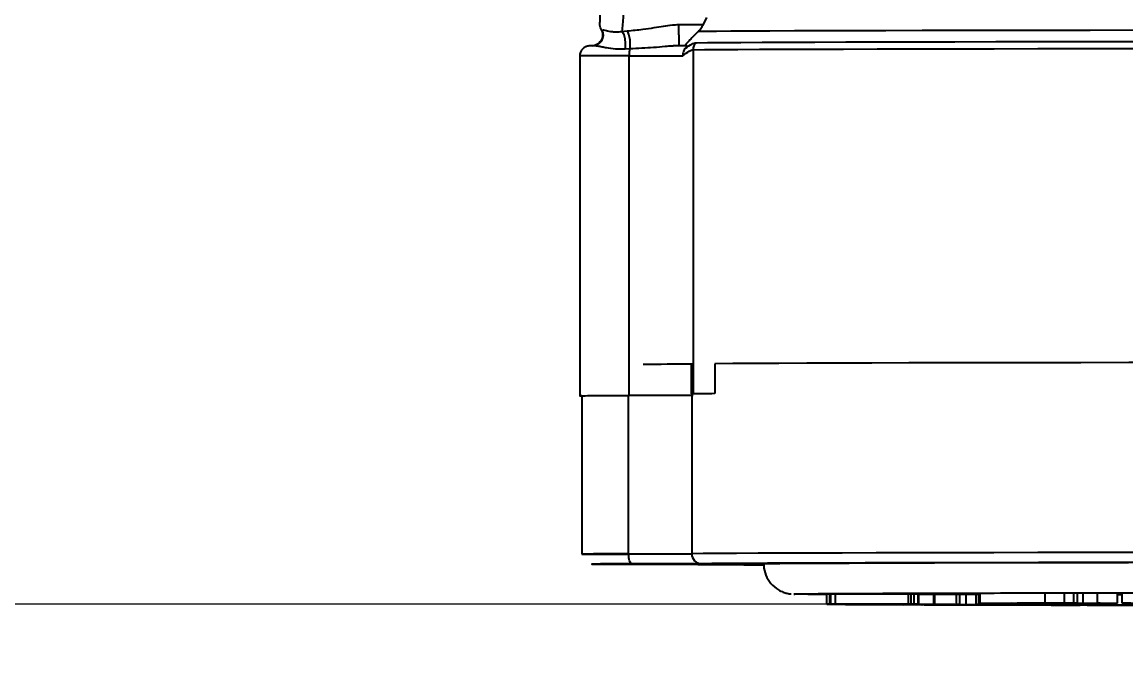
# Model space of a CAD drawing. Header units: millimetres. Extents: x 2687 to 4367, y 1046 to 2234.
# Drawn here: x 3287.7 to 3398.2, y 1304.8 to 1370.3 of the extents above; entities that cross this region are included whole.
import ezdxf

# ---------------------------------------------------------------- set-up
doc = ezdxf.new("R2010")
doc.units = ezdxf.units.MM
doc.layers.add('AM_5', color=3, linetype='Continuous', lineweight=25)
doc.styles.add('SLDTEXTSTYLE1', font='txt.shx', dxfattribs={"width": 0.7, "bigfont": 'gbcbig.shx'})
doc.dimstyles.new('SLDDIMSTYLE12$0', dxfattribs={"dimtxt": 12, "dimasz": 10, "dimexe": 0, "dimexo": 0.0625, "dimgap": 0.875, "dimtad": 1, "dimdec": 1, "dimlfac": 1.8, "dimrnd": 1e-09, "dimzin": 12, "dimdsep": 46, "dimtxsty": 'SLDTEXTSTYLE1', "dimcen": 0.09, "dimdle": 8.16, "dimclrd": 3, "dimclre": 3, "dimadec": 0, "dimazin": 3, "dimtfac": 1, "dimtdec": 1, "dimtofl": 0, "dimtmove": 0, "dimatfit": 3, "dimfxl": 0, "dimfrac": 2, "dimtolj": 1, "dimlwd": 5, "dimlwe": 5, "dimarcsym": 0})

# ---------------------------------------------------------------- blocks, each defined once
blk = doc.blocks.new('*D14')
at = {"layer": 'AM_5', "color": 3, "lineweight": 5, "transparency": 16777216}
blk.add_line((3389.25, 1553.73), (3238.91, 1553.73), dxfattribs=at)
at = {"layer": 'AM_5', "color": 3, "linetype": 'Continuous', "lineweight": 5, "transparency": 16777216}
for p, q in [((3238.91, 1543.73), (3238.91, 1322.1)), ((3368.54, 1312.1), (3238.91, 1312.1))]:
    blk.add_line(p, q, dxfattribs=at)
at = {"layer": 'AM_5', "color": 3, "transparency": 16777216}
for points in [[(3237.24, 1543.73), (3240.57, 1543.73), (3238.91, 1553.73)], [(3237.24, 1322.1), (3240.57, 1322.1), (3238.91, 1312.1)]]:
    blk.add_solid(points, dxfattribs=at)
at = {"layer": 'Defpoints', "color": 0, "transparency": 16777216}
for p in [(3389.31, 1553.73), (3238.91, 1312.1), (3368.6, 1312.1)]:
    blk.add_point(p, dxfattribs=at)
at = {"layer": 'AM_5', "color": 0, "transparency": 16777216, "insert": (3232.03, 1386.02), "char_height": 12, "attachment_point": 5, "rotation": 90, "style": 'SLDTEXTSTYLE1'}
blk.add_mtext('\\A1;245', dxfattribs=at)
blk = doc.blocks.new('*D15')
at = {"layer": 'AM_5', "color": 3, "lineweight": 5, "transparency": 16777216}
blk.add_line((3368.51, 1312.1), (3239.05, 1312.1), dxfattribs=at)
at = {"layer": 'AM_5', "color": 3, "linetype": 'Continuous', "lineweight": 5, "transparency": 16777216}
for p, q in [((3239.05, 1302.1), (3239.05, 1277.03)), ((3367.61, 1267.03), (3239.05, 1267.03))]:
    blk.add_line(p, q, dxfattribs=at)
at = {"layer": 'AM_5', "color": 3, "transparency": 16777216}
for points in [[(3237.39, 1302.1), (3240.72, 1302.1), (3239.05, 1312.1)], [(3237.39, 1277.03), (3240.72, 1277.03), (3239.05, 1267.03)]]:
    blk.add_solid(points, dxfattribs=at)
at = {"layer": 'Defpoints', "color": 0, "transparency": 16777216}
for p in [(3368.57, 1312.1), (3239.05, 1267.03), (3367.67, 1267.03)]:
    blk.add_point(p, dxfattribs=at)
at = {"layer": 'AM_5', "color": 0, "transparency": 16777216, "insert": (3232.18, 1289.57), "char_height": 12, "attachment_point": 5, "rotation": 90, "style": 'SLDTEXTSTYLE1'}
blk.add_mtext('\\A1;45', dxfattribs=at)

msp = doc.modelspace()

# ---------------------------------------------------------------- linework, layer by layer
at = {"color": 7, "linetype": 'Continuous', "lineweight": 25}
for p, q in [((3345.536, 1401.964), (3345.536, 1370.35)), ((3353.456, 1370.1), (3355.917, 1370.1)), ((3355.917, 1370.1), (3356.245, 1370.814)), ((3345.716, 1369.52), (3345.796, 1369.543)), ((3347.762, 1369.419), (3348.29, 1369.468)), ((3355.389, 1369.396), (3355.068, 1369.081)), ((3345.062, 1367.998), (3344.95, 1367.973)), ((3348.564, 1367.665), (3348.097, 1367.64)), ((3353.456, 1367.984), (3352.926, 1367.957)), ((3353.456, 1368.057), (3353.456, 1367.984)), ((3354.208, 1367.986), (3353.456, 1367.984)), ((3354.883, 1367.581), (3354.883, 1333.154)), ((3343.536, 1366.964), (3343.536, 1332.964)), ((3348.471, 1332.979), (3348.471, 1366.979)), ((3354.692, 1336.151), (3354.692, 1333.151)), ((3354.692, 1336.151), (3354.816, 1336.151)), ((3357.049, 1336.172), (3357.049, 1333.172)), ((3343.758, 1332.964), (3343.758, 1317.122)), ((3348.427, 1317.136), (3348.427, 1332.979)), ((3354.749, 1333.152), (3354.749, 1317.152)), ((3364.958, 1313.122), (3365.013, 1313.124)), ((3368.57, 1313.104), (3368.263, 1313.104)), ((3368.263, 1312.104), (3368.263, 1313.104)), ((3368.633, 1313.104), (3368.57, 1313.104)), ((3368.57, 1312.104), (3368.57, 1313.104)), ((3368.633, 1313.104), (3368.633, 1312.104)), ((3376.423, 1313.105), (3369.122, 1313.103)), ((3369.122, 1312.103), (3369.122, 1313.103)), ((3376.423, 1312.105), (3376.423, 1313.105)), ((3377.001, 1313.107), (3376.695, 1313.107)), ((3376.695, 1312.107), (3376.695, 1313.107)), ((3377.412, 1313.102), (3377.001, 1313.107)), ((3377.001, 1312.107), (3377.001, 1313.107)), ((3377.467, 1313.1), (3377.412, 1313.102)), ((3377.412, 1312.102), (3377.412, 1313.102)), ((3377.47, 1312.1), (3377.47, 1313.1)), ((3378.972, 1312.089), (3378.972, 1313.089)), ((3379.074, 1312.088), (3379.074, 1313.088)), ((3381.239, 1313.07), (3379.074, 1313.068)), ((3381.239, 1312.07), (3381.239, 1313.07)), ((3381.532, 1313.072), (3381.254, 1313.072)), ((3381.254, 1312.072), (3381.254, 1313.072)), ((3382.218, 1313.069), (3381.532, 1313.072)), ((3381.532, 1313.072), (3381.532, 1312.072)), ((3382.218, 1312.069), (3382.218, 1313.069)), ((3383.194, 1313.062), (3382.218, 1313.061)), ((3383.472, 1313.064), (3383.194, 1313.064)), ((3383.194, 1312.064), (3383.194, 1313.064)), ((3383.616, 1313.063), (3383.472, 1313.064)), ((3383.472, 1312.064), (3383.472, 1313.064)), ((3390.107, 1313.208), (3383.616, 1313.188)), ((3383.616, 1312.188), (3383.616, 1313.188)), ((3392.038, 1313.213), (3390.107, 1313.212)), ((3390.107, 1312.212), (3390.107, 1313.212)), ((3392.038, 1312.213), (3392.038, 1313.213)), ((3392.991, 1313.208), (3392.038, 1313.207)), ((3392.991, 1312.208), (3392.991, 1313.208)), ((3393.911, 1313.197), (3393.338, 1313.198)), ((3393.338, 1312.198), (3393.338, 1313.198)), ((3395.339, 1313.202), (3393.911, 1313.197)), ((3393.911, 1312.197), (3393.911, 1313.197)), ((3397.365, 1313.206), (3395.339, 1313.206)), ((3395.339, 1312.206), (3395.339, 1313.206)), ((3397.365, 1312.206), (3397.365, 1313.206)), ((3399.4, 1313.224), (3397.82, 1313.222)), ((3397.82, 1312.222), (3397.82, 1313.222)), ((3368.654, 1312.1), (3368.263, 1312.104)), ((3368.263, 1312.104), (3368.57, 1312.104)), ((3368.57, 1312.104), (3368.633, 1312.104)), ((3368.944, 1312.1), (3368.961, 1312.1)), ((3369.122, 1312.103), (3376.423, 1312.105)), ((3376.57, 1312.104), (3369.269, 1312.101)), ((3370.116, 1312.101), (3370.116, 1312.085)), ((3373.569, 1312.096), (3373.569, 1312.103)), ((3374.526, 1312.06), (3373.58, 1312.064)), ((3373.58, 1312.064), (3373.857, 1312.064)), ((3373.857, 1312.064), (3374.046, 1312.063)), ((3374.803, 1312.06), (3374.526, 1312.06)), ((3374.614, 1312.061), (3374.803, 1312.06)), ((3374.628, 1312.063), (3381.239, 1312.07)), ((3381.012, 1312.069), (3374.77, 1312.062)), ((3374.803, 1312.06), (3374.803, 1312.062)), ((3375.968, 1312.054), (3381.06, 1312.069)), ((3375.968, 1312.054), (3375.968, 1312.063)), ((3376.111, 1312.053), (3375.968, 1312.054)), ((3383.37, 1312.061), (3376.111, 1312.053)), ((3376.751, 1312.107), (3376.695, 1312.107)), ((3376.695, 1312.107), (3377.001, 1312.107)), ((3377.001, 1312.107), (3377.412, 1312.102)), ((3377.412, 1312.102), (3377.394, 1312.1)), ((3382.218, 1312.069), (3377.77, 1312.056)), ((3377.77, 1312.056), (3377.818, 1312.056)), ((3377.818, 1312.056), (3383.227, 1312.062)), ((3377.818, 1312.056), (3377.818, 1312.056)), ((3377.969, 1312.055), (3377.969, 1312.048)), ((3378.313, 1312.045), (3378.006, 1312.047)), ((3380.582, 1312.058), (3380.582, 1312.056)), ((3381.06, 1312.069), (3381.012, 1312.069)), ((3381.397, 1312.071), (3381.254, 1312.072)), ((3381.254, 1312.072), (3381.532, 1312.072)), ((3381.357, 1312.036), (3381.6, 1312.037)), ((3383.042, 1312.032), (3381.357, 1312.036)), ((3381.532, 1312.072), (3382.218, 1312.069)), ((3381.6, 1312.037), (3381.892, 1312.036)), ((3382.507, 1312.036), (3388.17, 1312.045)), ((3382.994, 1312.033), (3383.285, 1312.032)), ((3388.65, 1312.044), (3383.027, 1312.034)), ((3383.285, 1312.032), (3383.042, 1312.032)), ((3383.383, 1312.063), (3383.194, 1312.064)), ((3383.194, 1312.064), (3383.472, 1312.064)), ((3383.219, 1312.047), (3383.219, 1312.061)), ((3383.227, 1312.062), (3383.227, 1312.064)), ((3383.285, 1312.032), (3383.285, 1312.035)), ((3383.472, 1312.064), (3384.417, 1312.06)), ((3383.616, 1312.188), (3390.359, 1312.209)), ((3384.484, 1312.188), (3383.616, 1312.188)), ((3384.14, 1312.06), (3383.951, 1312.061)), ((3384.417, 1312.06), (3384.14, 1312.06)), ((3384.417, 1312.06), (3384.417, 1312.188)), ((3386.758, 1312.196), (3385.258, 1312.192)), ((3385.422, 1312.187), (3385.422, 1312.192)), ((3385.422, 1312.187), (3385.425, 1312.188)), ((3385.425, 1312.188), (3385.425, 1312.192)), ((3385.766, 1312.048), (3387.594, 1312.05)), ((3385.92, 1312.047), (3385.766, 1312.048)), ((3385.982, 1312.056), (3385.982, 1312.187)), ((3386.362, 1312.053), (3386.362, 1312.187)), ((3391.389, 1312.189), (3386.758, 1312.196)), ((3388.728, 1312.202), (3387.31, 1312.198)), ((3387.31, 1312.198), (3391.941, 1312.191)), ((3387.594, 1312.05), (3387.594, 1312.187)), ((3387.594, 1312.05), (3390.673, 1312.042)), ((3388.309, 1312.182), (3389.455, 1312.183)), ((3393.359, 1312.195), (3388.728, 1312.202)), ((3388.843, 1312.189), (3388.843, 1312.193)), ((3389.396, 1312.038), (3389.193, 1312.039)), ((3392.038, 1312.213), (3389.28, 1312.204)), ((3389.28, 1312.204), (3392.937, 1312.199)), ((3390.673, 1312.042), (3389.396, 1312.038)), ((3389.404, 1312.188), (3389.404, 1312.192)), ((3389.455, 1312.183), (3389.455, 1312.192)), ((3389.455, 1312.183), (3391.389, 1312.189)), ((3397.365, 1312.206), (3389.796, 1312.183)), ((3390.107, 1312.212), (3392.038, 1312.213)), ((3390.359, 1312.209), (3390.107, 1312.212)), ((3390.673, 1312.042), (3390.673, 1312.186)), ((3390.687, 1312.186), (3390.687, 1312.018)), ((3391.306, 1312.207), (3391.306, 1312.21)), ((3391.306, 1312.207), (3392.991, 1312.208)), ((3391.941, 1312.198), (3391.941, 1312.191)), ((3391.941, 1312.191), (3393.359, 1312.195)), ((3392.168, 1312.19), (3392.168, 1312.025)), ((3393.338, 1312.198), (3393.911, 1312.197)), ((3393.911, 1312.197), (3395.606, 1312.202)), ((3396.372, 1312.006), (3394.315, 1312.009)), ((3394.315, 1312.009), (3394.496, 1312.009)), ((3394.496, 1312.009), (3394.795, 1312.009)), ((3395.118, 1312.168), (3394.887, 1312.168)), ((3395.118, 1312.168), (3395.118, 1312.199)), ((3395.606, 1312.202), (3395.339, 1312.206)), ((3395.339, 1312.206), (3397.365, 1312.206)), ((3395.421, 1312.009), (3399.695, 1312.022)), ((3398.079, 1312.014), (3396.106, 1312.008)), ((3396.253, 1312.007), (3396.253, 1312.008)), ((3396.253, 1312.007), (3396.553, 1312.006)), ((3396.553, 1312.006), (3396.372, 1312.006)), ((3396.553, 1312.006), (3396.553, 1312.009)), ((3397.292, 1312.028), (3397.292, 1312.206)), ((3397.82, 1312.222), (3400.915, 1312.226)), ((3398.681, 1312.222), (3397.82, 1312.222)), ((3399.406, 1312.012), (3398.079, 1312.014)), ((3398.128, 1312.024), (3398.128, 1312.222))]:
    msp.add_line(p, q, dxfattribs=at)
at = {"color": 7, "linetype": 'Continuous', "lineweight": 25, "flags": 128}
for points in [[(3353.456, 1369.081), (3353.456, 1369.243), (3353.456, 1369.402), (3353.456, 1369.553), (3353.456, 1369.694), (3353.456, 1369.822), (3353.456, 1369.934), (3353.456, 1370.028), (3353.456, 1370.1)], [(3399.325, 1369.529), (3394.621, 1369.524), (3390.095, 1369.518), (3385.768, 1369.511), (3381.66, 1369.504), (3377.789, 1369.496), (3374.172, 1369.488), (3370.827, 1369.479), (3367.769, 1369.47), (3365.012, 1369.46), (3362.568, 1369.45), (3360.449, 1369.44), (3358.664, 1369.429), (3357.222, 1369.418), (3356.128, 1369.407), (3355.389, 1369.396)], [(3354.883, 1367.581), (3356.035, 1367.592), (3357.533, 1367.603), (3359.371, 1367.614), (3361.54, 1367.624), (3364.031, 1367.634), (3366.832, 1367.644), (3369.932, 1367.653), (3373.315, 1367.662), (3376.967, 1367.67), (3380.873, 1367.678), (3385.013, 1367.685), (3389.37, 1367.692), (3393.925, 1367.698), (3398.656, 1367.703), (3403.543, 1367.708), (3408.564, 1367.712), (3413.697, 1367.715), (3418.918, 1367.718)], [(3355.17, 1368.288), (3356.318, 1368.299), (3357.811, 1368.31), (3359.642, 1368.32), (3361.804, 1368.331), (3364.285, 1368.341), (3367.076, 1368.351), (3370.164, 1368.36), (3373.535, 1368.369), (3377.174, 1368.377), (3381.065, 1368.385), (3385.191, 1368.392), (3389.532, 1368.399), (3394.07, 1368.405), (3398.784, 1368.41), (3403.653, 1368.414), (3408.656, 1368.418), (3413.77, 1368.422), (3418.972, 1368.424)], [(3419.146, 1336.29), (3413.82, 1336.287), (3408.586, 1336.284), (3403.467, 1336.28), (3398.487, 1336.275), (3393.669, 1336.27), (3389.037, 1336.264), (3384.61, 1336.257), (3380.41, 1336.249), (3376.456, 1336.241), (3372.767, 1336.233), (3369.359, 1336.224), (3366.249, 1336.214), (3363.45, 1336.204), (3360.977, 1336.194), (3358.84, 1336.183), (3357.049, 1336.172)], [(3348.778, 1316.134), (3348.71, 1316.154), (3348.644, 1316.211), (3348.583, 1316.304), (3348.53, 1316.428), (3348.486, 1316.58), (3348.453, 1316.753), (3348.433, 1316.941), (3348.427, 1317.136)], [(3419.146, 1317.29), (3413.887, 1317.287), (3408.716, 1317.284), (3403.657, 1317.28), (3398.733, 1317.276), (3393.967, 1317.27), (3389.379, 1317.264), (3384.99, 1317.258), (3380.821, 1317.25), (3376.89, 1317.242), (3373.215, 1317.234), (3369.812, 1317.225), (3366.698, 1317.216), (3363.885, 1317.206), (3361.388, 1317.196), (3359.216, 1317.185), (3357.381, 1317.174), (3355.889, 1317.163), (3354.749, 1317.152)], [(3356.158, 1316.122), (3355.981, 1316.119), (3355.462, 1316.116), (3354.635, 1316.114), (3353.558, 1316.112), (3352.304, 1316.111), (3350.958, 1316.11), (3349.612, 1316.111), (3348.358, 1316.112), (3347.281, 1316.114), (3346.455, 1316.116), (3345.936, 1316.119), (3345.758, 1316.122), (3345.936, 1316.124), (3346.455, 1316.127), (3347.281, 1316.129), (3348.358, 1316.131), (3349.612, 1316.132), (3350.958, 1316.133), (3352.304, 1316.132), (3353.558, 1316.131), (3354.635, 1316.129), (3355.462, 1316.127), (3355.981, 1316.124), (3356.158, 1316.122)], [(3348.778, 1316.109), (3348.71, 1316.128), (3348.704, 1316.132)], [(3355.733, 1316.091), (3355.541, 1316.11), (3355.472, 1316.127)], [(3398.439, 1316.255), (3394.129, 1316.249), (3390.015, 1316.243), (3386.118, 1316.236), (3382.456, 1316.229), (3379.048, 1316.221), (3375.912, 1316.212), (3373.062, 1316.203), (3370.513, 1316.194), (3368.277, 1316.184), (3366.367, 1316.174), (3364.79, 1316.164), (3363.556, 1316.154), (3362.67, 1316.143), (3362.136, 1316.132), (3361.958, 1316.122), (3361.958, 1316.122)]]:
    msp.add_lwpolyline(points, dxfattribs=at)
at = {"color": 7, "linetype": 'Continuous', "lineweight": 25}
for centre, radius, start, end in [((3344.804, 1369.067), 1.1, 270.09999, 25.63662), ((3350.784, 1367.013), 2.314, 163.65187, 180.85663), ((3347.389, 913.196), 453.784, 89.86336, 90.48649), ((3347.651, 3265.34), 1898.362, 270.024744, 270.187646), ((3349.98, 2123.022), 786.885, 269.993192, 270.343129), ((3354.355, 1366.889), 33.739, 270.57375, 270.66978), ((3360.24, 835.538), 497.644, 90.36744, 90.63226), ((3347.421, 886.707), 430.43, 89.86614, 90.48756), ((3347.644, 1819.852), 502.745, 269.55713, 270.08916), ((3348.919, 2359.474), 1042.338, 269.972937, 270.320473), ((3355.741, 1317.144), 0.992, 179.54189, 269.50442)]:
    msp.add_arc(centre, radius, start, end, dxfattribs=at)
for points, knots in [([(3348.281, 1391.545), (3348.279, 1390.354), (3348.275, 1387.95), (3348.25, 1384.801), (3348.218, 1382.122), (3348.182, 1379.899), (3348.134, 1377.588), (3348.069, 1375.213), (3347.984, 1372.882), (3347.881, 1370.809), (3347.803, 1369.893), (3347.762, 1369.419)], [0, 0, 0, 0, 0.1217334, 0.2456529, 0.3295313, 0.4143849, 0.5002146, 0.6112196, 0.7315209, 0.8611156, 1, 1, 1, 1]), ([(3345.716, 1369.52), (3345.651, 1369.695), (3345.55, 1369.964), (3345.539, 1370.25), (3345.536, 1370.35)], [0, 0, 0, 0, 0.649785, 1, 1, 1, 1]), ([(3348.29, 1369.468), (3348.815, 1369.519), (3349.732, 1369.609), (3350.923, 1369.785), (3351.896, 1369.936), (3352.706, 1370.065), (3353.238, 1370.09), (3353.456, 1370.1)], [0, 0, 0, 0, 0.2998788, 0.5240414, 0.7085127, 0.8805177, 1, 1, 1, 1]), ([(3355.389, 1369.396), (3355.454, 1369.463), (3355.585, 1369.6), (3355.73, 1369.802), (3355.843, 1369.981), (3355.892, 1370.06), (3355.917, 1370.1)], [0, 0, 0, 0, 0.2574412, 0.5169374, 0.7503202, 1, 1, 1, 1]), ([(3345.716, 1369.52), (3345.75, 1369.427), (3345.809, 1369.266), (3345.822, 1368.997), (3345.777, 1368.73), (3345.657, 1368.473), (3345.475, 1368.255), (3345.252, 1368.081), (3345.064, 1368.032), (3344.972, 1368.007)], [0, 0, 0, 0, 0.1529156, 0.2657043, 0.4140042, 0.5702861, 0.7000495, 0.8539974, 1, 1, 1, 1]), ([(3345.796, 1369.543), (3345.86, 1369.561), (3345.954, 1369.588), (3346.628, 1369.403), (3347.215, 1369.356), (3347.583, 1369.398), (3347.762, 1369.419)], [0, 0, 0, 0, 0.5280891, 0.7757084, 0.8910227, 1, 1, 1, 1]), ([(3348.097, 1367.64), (3348.107, 1367.704), (3348.128, 1367.839), (3348.136, 1368.092), (3348.12, 1368.377), (3348.078, 1368.673), (3348.013, 1368.946), (3347.933, 1369.169), (3347.848, 1369.331), (3347.79, 1369.391), (3347.762, 1369.419)], [0, 0, 0, 0, 0.111182, 0.2335049, 0.3645523, 0.5004088, 0.6362, 0.7670654, 0.889124, 1, 1, 1, 1]), ([(3348.564, 1367.665), (3348.573, 1367.728), (3348.591, 1367.861), (3348.599, 1368.112), (3348.588, 1368.4), (3348.553, 1368.7), (3348.5, 1368.98), (3348.433, 1369.208), (3348.362, 1369.377), (3348.313, 1369.439), (3348.29, 1369.468)], [0, 0, 0, 0, 0.1107503, 0.2328673, 0.3639412, 0.5, 0.6360588, 0.7671327, 0.8892497, 1, 1, 1, 1]), ([(3353.456, 1369.081), (3353.456, 1368.936), (3353.456, 1368.647), (3353.456, 1368.294), (3353.456, 1368.088), (3353.456, 1368.06), (3353.456, 1368.057)], [0, 0, 0, 0, 0.3205893, 0.6411787, 0.961768, 1, 1, 1, 1]), ([(3355.068, 1369.081), (3354.925, 1368.937), (3354.653, 1368.664), (3354.359, 1368.35), (3354.193, 1368.161), (3354.113, 1368.06), (3354.07, 1367.995), (3354.079, 1367.987), (3354.084, 1367.984)], [0, 0, 0, 0, 0.2963706, 0.5614084, 0.6796926, 0.7917416, 0.8963265, 1, 1, 1, 1]), ([(3344.788, 1367.967), (3344.752, 1367.967), (3344.631, 1367.966), (3344.571, 1367.965), (3344.517, 1367.964), (3344.48, 1367.963), (3344.42, 1367.957), (3344.316, 1367.943), (3344.124, 1367.887), (3343.879, 1367.741), (3343.664, 1367.487), (3343.541, 1367.209), (3343.549, 1367.028), (3343.552, 1366.964)], [0, 0, 0, 0, 0.09765574, 0.32952341, 0.45229602, 0.50973202, 0.53157644, 0.55586324, 0.62297078, 0.71971371, 0.82681332, 0.93903654, 1, 1, 1, 1]), ([(3348.097, 1367.64), (3347.759, 1367.634), (3347.047, 1367.623), (3346.293, 1367.746), (3345.815, 1367.839), (3345.568, 1367.887), (3345.158, 1367.96), (3344.971, 1367.964), (3344.806, 1367.968)], [0, 0, 0, 0, 0.1842083, 0.3884705, 0.5171044, 0.6010534, 0.6481318, 1, 1, 1, 1]), ([(3352.926, 1367.957), (3352.879, 1367.955), (3352.588, 1367.941), (3351.942, 1367.876), (3350.585, 1367.767), (3349.36, 1367.705), (3348.564, 1367.665)], [0, 0, 0, 0, 0.0324677, 0.2006712, 0.4805246, 1, 1, 1, 1]), ([(3354.106, 1367.735), (3354.067, 1367.687), (3353.987, 1367.588), (3353.905, 1367.396), (3353.862, 1367.192), (3353.866, 1367.051), (3353.868, 1366.989)], [0, 0, 0, 0, 0.2391493, 0.4971627, 0.7785241, 1, 1, 1, 1]), ([(3353.868, 1366.989), (3354.093, 1367.16), (3354.533, 1367.496), (3354.768, 1367.553), (3354.883, 1367.581)], [0, 0, 0, 0, 0.51151, 1, 1, 1, 1]), ([(3354.106, 1367.735), (3354.337, 1367.893), (3354.799, 1368.209), (3355.047, 1368.261), (3355.17, 1368.288)], [0, 0, 0, 0, 0.5006525, 1, 1, 1, 1]), ([(3354.208, 1367.986), (3354.231, 1367.98), (3354.263, 1367.972), (3354.225, 1367.886), (3354.174, 1367.813), (3354.127, 1367.76), (3354.106, 1367.735)], [0, 0, 0, 0, 0.5469017, 0.7855349, 0.9022486, 1, 1, 1, 1]), ([(3343.758, 1332.961), (3343.659, 1332.962), (3343.405, 1332.964), (3343.787, 1332.969), (3344.794, 1332.973), (3346.389, 1332.977), (3347.777, 1332.978), (3348.471, 1332.979)], [0, 0, 0, 0, 0.1382127, 0.3536596, 0.5691064, 0.7845532, 1, 1, 1, 1]), ([(3348.778, 1316.134), (3348.225, 1316.133), (3347.091, 1316.132), (3345.782, 1316.129), (3344.944, 1316.126), (3344.668, 1316.122), (3344.944, 1316.118), (3345.782, 1316.114), (3347.091, 1316.111), (3348.225, 1316.11), (3348.778, 1316.109)], [0, 0, 0, 0, 0.122089, 0.25, 0.377911, 0.5, 0.622089, 0.75, 0.877911, 1, 1, 1, 1]), ([(3355.733, 1316.152), (3355.499, 1316.15), (3355.024, 1316.146), (3353.44, 1316.141), (3351.348, 1316.136), (3349.625, 1316.135), (3348.778, 1316.134)], [0, 0, 0, 0, 0.2457963, 0.5, 0.7542037, 1, 1, 1, 1]), ([(3348.778, 1316.109), (3349.625, 1316.108), (3351.348, 1316.107), (3353.44, 1316.102), (3355.024, 1316.097), (3355.499, 1316.093), (3355.733, 1316.091)], [0, 0, 0, 0, 0.2457963, 0.5, 0.7542037, 1, 1, 1, 1]), ([(3419.325, 1316.288), (3416.829, 1316.287), (3411.791, 1316.284), (3404.414, 1316.279), (3397.172, 1316.272), (3390.193, 1316.263), (3383.59, 1316.253), (3377.497, 1316.241), (3372.004, 1316.228), (3367.192, 1316.214), (3363.13, 1316.199), (3359.86, 1316.184), (3357.322, 1316.168), (3356.259, 1316.157), (3355.733, 1316.152)], [0, 0, 0, 0, 0.0799588, 0.1613715, 0.2441424, 0.3288926, 0.4142166, 0.5, 0.5857784, 0.6711024, 0.7558576, 0.8386237, 0.9200388, 1, 1, 1, 1]), ([(3355.733, 1316.091), (3356.265, 1316.086), (3357.338, 1316.075), (3359.473, 1316.061), (3361.277, 1316.053), (3361.972, 1316.05)], [0, 0, 0, 0, 0.3763945, 0.7596333, 1, 1, 1, 1]), ([(3361.98, 1316.119), (3361.973, 1316.067), (3361.924, 1315.693), (3362.14, 1314.991), (3362.627, 1314.143), (3363.283, 1313.593), (3363.87, 1313.311), (3364.282, 1313.192), (3364.566, 1313.144), (3364.637, 1313.137), (3364.678, 1313.134)], [0, 0, 0, 0, 0.0306613, 0.2215242, 0.4125627, 0.6042625, 0.714262, 0.802035, 0.8827548, 1, 1, 1, 1]), ([(3368.263, 1313.077), (3368.044, 1313.078), (3367.09, 1313.084), (3366.06, 1313.095), (3365.116, 1313.108), (3365.011, 1313.117), (3364.958, 1313.122)], [0, 0, 0, 0, 0.0935487, 0.4075636, 0.7037755, 1, 1, 1, 1]), ([(3365.013, 1313.124), (3365.061, 1313.128), (3365.167, 1313.136), (3366.037, 1313.148), (3367.518, 1313.162), (3369.693, 1313.176), (3372.524, 1313.189), (3376.038, 1313.202), (3380.192, 1313.214), (3384.935, 1313.225), (3390.196, 1313.235), (3395.888, 1313.244), (3401.911, 1313.252), (3408.134, 1313.258), (3414.5, 1313.262), (3420.852, 1313.266), (3427.191, 1313.268), (3433.458, 1313.268), (3439.726, 1313.268), (3446.064, 1313.266), (3452.417, 1313.262), (3458.782, 1313.258), (3465.006, 1313.252), (3471.028, 1313.244), (3476.72, 1313.235), (3481.982, 1313.225), (3486.725, 1313.214), (3490.879, 1313.202), (3494.393, 1313.189), (3497.224, 1313.176), (3499.399, 1313.162), (3500.88, 1313.148), (3501.751, 1313.136), (3501.858, 1313.128), (3501.906, 1313.124)], [0, 0, 0, 0, 0.0238278, 0.0532733, 0.0844848, 0.1156987, 0.1479575, 0.1807255, 0.2138422, 0.247136, 0.2804297, 0.3135464, 0.3463145, 0.3785732, 0.4097847, 0.4409986, 0.4704422, 0.4998883, 0.529332, 0.5587781, 0.5899896, 0.6212035, 0.6534622, 0.6862303, 0.719347, 0.7526407, 0.7859345, 0.8190512, 0.8518192, 0.884078, 0.9152894, 0.9465034, 0.9759476, 1, 1, 1, 1]), ([(3369.122, 1313.103), (3369.054, 1313.103), (3368.953, 1313.103), (3368.824, 1313.103), (3368.741, 1313.103), (3368.67, 1313.103), (3368.648, 1313.103), (3368.633, 1313.104)], [0, 0, 0, 0, 0.282258, 0.4158856, 0.5503053, 0.7165567, 1, 1, 1, 1]), ([(3376.752, 1313.106), (3376.754, 1313.106), (3376.758, 1313.106), (3376.712, 1313.106), (3376.621, 1313.106), (3376.516, 1313.106), (3376.444, 1313.105), (3376.423, 1313.105)], [0, 0, 0, 0, 0.1326945, 0.3449021, 0.557282, 0.8755225, 1, 1, 1, 1]), ([(3378.972, 1313.089), (3378.841, 1313.09), (3378.598, 1313.091), (3377.996, 1313.092), (3377.597, 1313.092), (3377.47, 1313.093)], [0, 0, 0, 0, 0.4404149, 0.8228014, 1, 1, 1, 1]), ([(3379.054, 1313.088), (3379.049, 1313.088), (3379.043, 1313.089), (3378.982, 1313.089), (3378.972, 1313.089)], [0, 0, 0, 0, 0.83071948, 1, 1, 1, 1]), ([(3393.338, 1313.198), (3393.303, 1313.199), (3393.241, 1313.2), (3393.116, 1313.202), (3393.031, 1313.203), (3392.991, 1313.203)], [0, 0, 0, 0, 0.4081821, 0.7252723, 1, 1, 1, 1]), ([(3397.82, 1313.027), (3397.805, 1313.027), (3397.709, 1313.028), (3397.483, 1313.028), (3397.292, 1313.028)], [0, 0, 0, 0, 0.1566684, 1, 1, 1, 1]), ([(3368.633, 1312.104), (3368.651, 1312.103), (3368.677, 1312.103), (3368.772, 1312.103), (3368.867, 1312.103), (3368.987, 1312.103), (3369.076, 1312.103), (3369.122, 1312.103)], [0, 0, 0, 0, 0.35696, 0.5062957, 0.6288316, 0.8071132, 1, 1, 1, 1]), ([(3373.844, 1312.093), (3373.176, 1312.093), (3372.114, 1312.093), (3370.721, 1312.094), (3369.786, 1312.095), (3369.075, 1312.096), (3368.776, 1312.098), (3368.673, 1312.099), (3368.654, 1312.1)], [0, 0, 0, 0, 0.2981143, 0.4743939, 0.6200678, 0.7658819, 0.9565068, 1, 1, 1, 1]), ([(3369.269, 1312.101), (3369.218, 1312.101), (3369.131, 1312.101), (3369.029, 1312.101), (3368.966, 1312.1), (3368.957, 1312.1), (3368.953, 1312.1)], [0, 0, 0, 0, 0.2902017, 0.5038203, 0.7630344, 1, 1, 1, 1]), ([(3368.961, 1312.1), (3369.055, 1312.099), (3369.234, 1312.098), (3369.911, 1312.096), (3370.927, 1312.095), (3372.195, 1312.095), (3373.13, 1312.095), (3373.569, 1312.096)], [0, 0, 0, 0, 0.17959529, 0.3437589, 0.49582708, 0.76369658, 1, 1, 1, 1]), ([(3370.147, 1312.085), (3370.139, 1312.085), (3370.098, 1312.086), (3370.391, 1312.087), (3371.075, 1312.09), (3372.293, 1312.091), (3373.291, 1312.092), (3373.782, 1312.093)], [0, 0, 0, 0, 0.036608, 0.1839358, 0.4087722, 0.7086648, 1, 1, 1, 1]), ([(3375.445, 1312.081), (3374.79, 1312.08), (3373.676, 1312.08), (3372.176, 1312.08), (3371.188, 1312.081), (3370.513, 1312.082), (3370.311, 1312.083), (3370.207, 1312.084)], [0, 0, 0, 0, 0.3332849, 0.5666872, 0.7350111, 0.8630417, 1, 1, 1, 1]), ([(3370.507, 1312.084), (3370.477, 1312.084), (3370.417, 1312.085), (3370.609, 1312.086), (3371.068, 1312.087), (3372.213, 1312.089), (3373.316, 1312.09), (3374.065, 1312.091)], [0, 0, 0, 0, 0.0984386, 0.1929593, 0.3270867, 0.5428796, 1, 1, 1, 1]), ([(3375.161, 1312.083), (3374.516, 1312.082), (3373.525, 1312.082), (3372.238, 1312.081), (3371.456, 1312.082), (3370.923, 1312.082), (3370.629, 1312.083), (3370.539, 1312.084), (3370.507, 1312.084)], [0, 0, 0, 0, 0.386905, 0.5938453, 0.741486, 0.8425466, 0.9443486, 1, 1, 1, 1]), ([(3373.569, 1312.096), (3374.228, 1312.096), (3375.182, 1312.096), (3376.269, 1312.097), (3376.852, 1312.099), (3377.017, 1312.1), (3377.099, 1312.1)], [0, 0, 0, 0, 0.4523033, 0.6539929, 0.8266681, 1, 1, 1, 1]), ([(3373.782, 1312.093), (3374.439, 1312.093), (3375.558, 1312.093), (3377.038, 1312.093), (3378.009, 1312.092), (3378.664, 1312.091), (3378.866, 1312.09), (3378.972, 1312.089)], [0, 0, 0, 0, 0.335879, 0.5723444, 0.7315693, 0.8590321, 1, 1, 1, 1]), ([(3377.384, 1312.099), (3377.268, 1312.098), (3377.036, 1312.097), (3376.203, 1312.095), (3375.092, 1312.094), (3374.241, 1312.094), (3373.844, 1312.093)], [0, 0, 0, 0, 0.2213059, 0.4429514, 0.7404833, 1, 1, 1, 1]), ([(3374.046, 1312.063), (3374.087, 1312.063), (3374.147, 1312.063), (3374.272, 1312.063), (3374.387, 1312.063), (3374.51, 1312.063), (3374.588, 1312.063), (3374.628, 1312.063)], [0, 0, 0, 0, 0.34609986, 0.49346661, 0.64269303, 0.8205684, 1, 1, 1, 1]), ([(3374.065, 1312.091), (3374.714, 1312.091), (3375.709, 1312.091), (3376.999, 1312.091), (3377.763, 1312.091), (3378.27, 1312.09), (3378.521, 1312.09), (3378.598, 1312.089), (3378.621, 1312.089)], [0, 0, 0, 0, 0.3973458, 0.609831, 0.7595167, 0.8585918, 0.95839, 1, 1, 1, 1]), ([(3374.77, 1312.062), (3374.724, 1312.062), (3374.645, 1312.062), (3374.568, 1312.062), (3374.535, 1312.061), (3374.548, 1312.061), (3374.592, 1312.061), (3374.614, 1312.061)], [0, 0, 0, 0, 0.227355, 0.3882091, 0.5496794, 0.7768914, 1, 1, 1, 1]), ([(3378.621, 1312.089), (3378.657, 1312.089), (3378.725, 1312.088), (3378.622, 1312.087), (3378.324, 1312.086), (3377.357, 1312.084), (3376.203, 1312.083), (3375.29, 1312.083), (3375.161, 1312.083)], [0, 0, 0, 0, 0.0990131, 0.188639, 0.2779776, 0.4352627, 0.9208036, 1, 1, 1, 1]), ([(3378.972, 1312.089), (3379.028, 1312.089), (3379.14, 1312.087), (3378.861, 1312.086), (3378.1, 1312.083), (3376.922, 1312.082), (3375.902, 1312.081), (3375.445, 1312.081)], [0, 0, 0, 0, 0.1426699, 0.2869001, 0.4591985, 0.7575481, 1, 1, 1, 1]), ([(3376.423, 1312.105), (3376.496, 1312.106), (3376.6, 1312.106), (3376.706, 1312.106), (3376.758, 1312.106), (3376.771, 1312.106), (3376.758, 1312.107), (3376.751, 1312.107)], [0, 0, 0, 0, 0.3039299, 0.4394116, 0.5752405, 0.7665382, 1, 1, 1, 1]), ([(3377.105, 1312.102), (3377.087, 1312.103), (3377.05, 1312.103), (3376.955, 1312.103), (3376.836, 1312.104), (3376.741, 1312.104), (3376.65, 1312.104), (3376.593, 1312.104), (3376.57, 1312.104)], [0, 0, 0, 0, 0.2921955, 0.5874478, 0.7122589, 0.8180509, 0.9240716, 1, 1, 1, 1]), ([(3377.124, 1312.101), (3377.134, 1312.101), (3377.153, 1312.102), (3377.121, 1312.102), (3377.105, 1312.102)], [0, 0, 0, 0, 0.5083024, 1, 1, 1, 1]), ([(3378.001, 1312.048), (3377.995, 1312.048), (3377.971, 1312.049), (3378.377, 1312.051), (3379.25, 1312.054), (3380.129, 1312.055), (3380.582, 1312.056)], [0, 0, 0, 0, 0.0756121, 0.3237082, 0.6513924, 1, 1, 1, 1]), ([(3383.757, 1312.045), (3383.174, 1312.044), (3382.182, 1312.043), (3380.698, 1312.043), (3379.626, 1312.043), (3378.817, 1312.044), (3378.484, 1312.045), (3378.313, 1312.045)], [0, 0, 0, 0, 0.3335281, 0.5675456, 0.7357986, 0.8649124, 1, 1, 1, 1]), ([(3378.575, 1312.045), (3378.499, 1312.046), (3378.352, 1312.046), (3378.375, 1312.048), (3378.647, 1312.049), (3379.518, 1312.052), (3380.475, 1312.053), (3381.12, 1312.054)], [0, 0, 0, 0, 0.0986508, 0.1910466, 0.3285976, 0.5470935, 1, 1, 1, 1]), ([(3383.219, 1312.047), (3382.65, 1312.046), (3381.775, 1312.045), (3380.569, 1312.044), (3379.773, 1312.044), (3379.176, 1312.044), (3378.79, 1312.045), (3378.631, 1312.045), (3378.575, 1312.045)], [0, 0, 0, 0, 0.3869557, 0.5937935, 0.7403385, 0.8420988, 0.9447777, 1, 1, 1, 1]), ([(3380.582, 1312.056), (3381.168, 1312.056), (3382.168, 1312.058), (3383.638, 1312.058), (3384.684, 1312.058), (3385.473, 1312.057), (3385.807, 1312.056), (3385.982, 1312.056)], [0, 0, 0, 0, 0.3363681, 0.5746453, 0.7319443, 0.859761, 1, 1, 1, 1]), ([(3381.12, 1312.054), (3381.693, 1312.055), (3382.569, 1312.056), (3383.799, 1312.057), (3384.587, 1312.057), (3385.168, 1312.056), (3385.502, 1312.056), (3385.637, 1312.055), (3385.676, 1312.055)], [0, 0, 0, 0, 0.3975275, 0.6073912, 0.7599955, 0.8599042, 0.9604568, 1, 1, 1, 1]), ([(3381.239, 1312.07), (3381.289, 1312.07), (3381.37, 1312.07), (3381.453, 1312.07), (3381.486, 1312.071), (3381.477, 1312.071), (3381.43, 1312.071), (3381.397, 1312.071)], [0, 0, 0, 0, 0.23930686, 0.38834084, 0.53823163, 0.67764919, 1, 1, 1, 1]), ([(3381.892, 1312.036), (3381.95, 1312.036), (3382.032, 1312.035), (3382.183, 1312.035), (3382.307, 1312.035), (3382.418, 1312.035), (3382.482, 1312.036), (3382.507, 1312.036)], [0, 0, 0, 0, 0.362826, 0.512382, 0.662913, 0.871019, 1, 1, 1, 1]), ([(3383.027, 1312.034), (3382.981, 1312.034), (3382.907, 1312.034), (3382.865, 1312.034), (3382.868, 1312.034), (3382.869, 1312.034)], [0, 0, 0, 0, 0.5350751, 0.8609307, 1, 1, 1, 1]), ([(3382.87, 1312.033), (3382.886, 1312.033), (3382.912, 1312.033), (3382.97, 1312.033), (3382.994, 1312.033)], [0, 0, 0, 0, 0.5755033, 1, 1, 1, 1]), ([(3385.676, 1312.055), (3385.756, 1312.055), (3385.91, 1312.054), (3385.944, 1312.053), (3385.799, 1312.052), (3385.085, 1312.05), (3384.117, 1312.048), (3383.317, 1312.047), (3383.219, 1312.047)], [0, 0, 0, 0, 0.0991858, 0.1896046, 0.2798456, 0.4340138, 0.9308289, 1, 1, 1, 1]), ([(3383.227, 1312.062), (3383.277, 1312.062), (3383.358, 1312.062), (3383.441, 1312.062), (3383.474, 1312.062), (3383.465, 1312.063), (3383.417, 1312.063), (3383.383, 1312.063)], [0, 0, 0, 0, 0.2390785, 0.388006, 0.537788, 0.6770745, 1, 1, 1, 1]), ([(3383.951, 1312.061), (3383.917, 1312.061), (3383.858, 1312.061), (3383.729, 1312.061), (3383.61, 1312.061), (3383.486, 1312.061), (3383.41, 1312.061), (3383.37, 1312.061)], [0, 0, 0, 0, 0.2824456, 0.4888331, 0.6493785, 0.8108685, 1, 1, 1, 1]), ([(3386.324, 1312.052), (3386.223, 1312.051), (3385.948, 1312.05), (3385.019, 1312.047), (3384.149, 1312.046), (3383.757, 1312.045)], [0, 0, 0, 0, 0.2427882, 0.6583311, 1, 1, 1, 1]), ([(3385.258, 1312.192), (3385.166, 1312.191), (3384.984, 1312.191), (3384.71, 1312.19), (3384.567, 1312.189), (3384.484, 1312.188)], [0, 0, 0, 0, 0.2971536, 0.5945312, 1, 1, 1, 1]), ([(3388.671, 1312.187), (3388.375, 1312.187), (3387.783, 1312.187), (3386.689, 1312.187), (3385.903, 1312.187), (3385.422, 1312.187)], [0, 0, 0, 0, 0.2800426, 0.5593015, 1, 1, 1, 1]), ([(3385.425, 1312.188), (3385.735, 1312.188), (3386.355, 1312.189), (3387.212, 1312.189), (3387.894, 1312.19), (3388.411, 1312.19), (3388.694, 1312.19), (3388.826, 1312.189), (3388.843, 1312.189)], [0, 0, 0, 0, 0.27787332, 0.55583103, 0.75716214, 0.87074066, 0.98261798, 1, 1, 1, 1]), ([(3388.284, 1312.047), (3388.145, 1312.047), (3387.938, 1312.048), (3387.582, 1312.048), (3387.089, 1312.048), (3386.541, 1312.048), (3386.092, 1312.047), (3385.92, 1312.047)], [0, 0, 0, 0, 0.2407928, 0.3597767, 0.4617112, 0.7944126, 1, 1, 1, 1]), ([(3385.982, 1312.056), (3386.128, 1312.055), (3386.349, 1312.054), (3386.327, 1312.053), (3386.319, 1312.053)], [0, 0, 0, 0, 0.6594869, 1, 1, 1, 1]), ([(3388.17, 1312.045), (3388.209, 1312.045), (3388.311, 1312.046), (3388.42, 1312.046), (3388.486, 1312.046), (3388.501, 1312.046), (3388.504, 1312.046), (3388.485, 1312.046), (3388.41, 1312.046), (3388.334, 1312.047), (3388.284, 1312.047)], [0, 0, 0, 0, 0.1667091, 0.4386095, 0.4873232, 0.5172064, 0.5418023, 0.5788161, 0.7230841, 1, 1, 1, 1]), ([(3394.887, 1312.168), (3394.631, 1312.169), (3394.011, 1312.172), (3391.752, 1312.177), (3389.632, 1312.18), (3388.309, 1312.182)], [0, 0, 0, 0, 0.2094523, 0.5068834, 1, 1, 1, 1]), ([(3389.482, 1312.044), (3389.453, 1312.044), (3389.367, 1312.044), (3389.249, 1312.044), (3389.148, 1312.044), (3389.093, 1312.044), (3389.063, 1312.044), (3388.987, 1312.044), (3388.847, 1312.044), (3388.725, 1312.044), (3388.65, 1312.044)], [0, 0, 0, 0, 0.124093, 0.3723511, 0.4968376, 0.5175406, 0.5384847, 0.5749387, 0.740211, 1, 1, 1, 1]), ([(3389.48, 1312.187), (3389.462, 1312.187), (3389.426, 1312.186), (3389.301, 1312.186), (3389.122, 1312.186), (3388.896, 1312.187), (3388.746, 1312.187), (3388.671, 1312.187)], [0, 0, 0, 0, 0.0876057, 0.1756397, 0.4450626, 0.7212942, 1, 1, 1, 1]), ([(3388.843, 1312.189), (3388.993, 1312.189), (3389.247, 1312.189), (3389.408, 1312.188), (3389.48, 1312.187), (3389.517, 1312.187), (3389.491, 1312.187), (3389.48, 1312.187)], [0, 0, 0, 0, 0.40769923, 0.69008284, 0.8437541, 0.93416118, 1, 1, 1, 1]), ([(3389.193, 1312.039), (3389.377, 1312.039), (3389.636, 1312.04), (3389.805, 1312.041), (3389.854, 1312.042)], [0, 0, 0, 0, 0.7107569, 1, 1, 1, 1]), ([(3389.862, 1312.042), (3389.865, 1312.042), (3389.879, 1312.042), (3389.757, 1312.043), (3389.591, 1312.043), (3389.482, 1312.044)], [0, 0, 0, 0, 0.0963114, 0.4120788, 1, 1, 1, 1]), ([(3389.796, 1312.183), (3390.347, 1312.182), (3391.366, 1312.181), (3392.734, 1312.178), (3394.154, 1312.175), (3394.843, 1312.171), (3395.079, 1312.168), (3395.118, 1312.168)], [0, 0, 0, 0, 0.2213716, 0.4092764, 0.5964037, 0.9332213, 1, 1, 1, 1]), ([(3390.733, 1312.018), (3390.728, 1312.018), (3390.71, 1312.02), (3391.214, 1312.022), (3391.845, 1312.024), (3392.168, 1312.025)], [0, 0, 0, 0, 0.1565607, 0.5683077, 1, 1, 1, 1]), ([(3391.486, 1312.013), (3391.29, 1312.014), (3390.906, 1312.015), (3390.784, 1312.016), (3390.724, 1312.016)], [0, 0, 0, 0, 0.508513, 1, 1, 1, 1]), ([(3391.684, 1312.014), (3391.566, 1312.014), (3391.335, 1312.015), (3391.185, 1312.016), (3391.234, 1312.018), (3391.748, 1312.02), (3392.456, 1312.022), (3392.927, 1312.024)], [0, 0, 0, 0, 0.0990027, 0.1927602, 0.3351777, 0.5578285, 1, 1, 1, 1]), ([(3392.937, 1312.199), (3392.744, 1312.2), (3392.44, 1312.202), (3391.919, 1312.205), (3391.511, 1312.206), (3391.306, 1312.207)], [0, 0, 0, 0, 0.4622699, 0.7292654, 1, 1, 1, 1]), ([(3396.645, 1312.017), (3396.189, 1312.016), (3395.421, 1312.014), (3394.093, 1312.013), (3393.039, 1312.012), (3392.154, 1312.012), (3391.712, 1312.013), (3391.486, 1312.013)], [0, 0, 0, 0, 0.3352742, 0.5658073, 0.7362761, 0.8649063, 1, 1, 1, 1]), ([(3395.886, 1312.018), (3395.447, 1312.017), (3394.775, 1312.016), (3393.76, 1312.014), (3393.02, 1312.013), (3392.435, 1312.013), (3391.997, 1312.013), (3391.78, 1312.014), (3391.684, 1312.014)], [0, 0, 0, 0, 0.3887842, 0.5945065, 0.7427242, 0.8445202, 0.9311095, 1, 1, 1, 1]), ([(3392.168, 1312.025), (3392.626, 1312.026), (3393.403, 1312.028), (3394.721, 1312.029), (3395.748, 1312.03), (3396.611, 1312.029), (3397.058, 1312.029), (3397.292, 1312.028)], [0, 0, 0, 0, 0.3378841, 0.5736033, 0.7305663, 0.8590603, 1, 1, 1, 1]), ([(3392.991, 1312.208), (3392.935, 1312.207), (3392.846, 1312.206), (3392.898, 1312.205), (3392.948, 1312.204), (3392.973, 1312.203)], [0, 0, 0, 0, 0.4510454, 0.7247717, 1, 1, 1, 1]), ([(3392.927, 1312.024), (3393.37, 1312.025), (3394.04, 1312.026), (3395.091, 1312.028), (3395.819, 1312.028), (3396.415, 1312.028), (3396.811, 1312.028), (3397.002, 1312.028), (3397.061, 1312.028)], [0, 0, 0, 0, 0.3994903, 0.6045786, 0.7583706, 0.8568666, 0.9559842, 1, 1, 1, 1]), ([(3392.973, 1312.203), (3393.032, 1312.203), (3393.136, 1312.201), (3393.259, 1312.2), (3393.312, 1312.199), (3393.338, 1312.198)], [0, 0, 0, 0, 0.3914898, 0.6955835, 1, 1, 1, 1]), ([(3394.795, 1312.009), (3394.866, 1312.009), (3394.965, 1312.009), (3395.114, 1312.009), (3395.223, 1312.009), (3395.333, 1312.009), (3395.39, 1312.009), (3395.421, 1312.009)], [0, 0, 0, 0, 0.34512149, 0.47825, 0.61254326, 0.79238594, 1, 1, 1, 1]), ([(3397.061, 1312.028), (3397.182, 1312.027), (3397.414, 1312.027), (3397.59, 1312.026), (3397.616, 1312.025), (3397.268, 1312.022), (3396.579, 1312.02), (3395.978, 1312.019), (3395.886, 1312.018)], [0, 0, 0, 0, 0.099608, 0.1892079, 0.278687, 0.4316245, 0.9123197, 1, 1, 1, 1]), ([(3396.106, 1312.008), (3396.078, 1312.008), (3396.03, 1312.008), (3396.012, 1312.007), (3396.052, 1312.007), (3396.133, 1312.007), (3396.217, 1312.007), (3396.253, 1312.007)], [0, 0, 0, 0, 0.23926532, 0.39807178, 0.55835728, 0.8110269, 1, 1, 1, 1]), ([(3398.071, 1312.023), (3397.912, 1312.022), (3397.617, 1312.02), (3396.95, 1312.018), (3396.645, 1312.017)], [0, 0, 0, 0, 0.54152869, 1, 1, 1, 1]), ([(3397.292, 1312.028), (3397.491, 1312.028), (3397.891, 1312.027), (3398.144, 1312.025), (3398.103, 1312.025), (3398.088, 1312.024)], [0, 0, 0, 0, 0.3812999, 0.7662938, 1, 1, 1, 1])]:
    msp.add_open_spline(points, degree=3, knots=knots, dxfattribs=at)
for points in [[(3355.17, 1368.288), (3355.128, 1368.239), (3355.042, 1368.141), (3354.952, 1367.965), (3354.893, 1367.777), (3354.886, 1367.646), (3354.883, 1367.581)], [(3354.883, 1332.995), (3354.661, 1332.993), (3354.217, 1332.99), (3352.757, 1332.985), (3350.844, 1332.981), (3349.262, 1332.98), (3348.471, 1332.979)]]:
    msp.add_open_spline(points, degree=3, dxfattribs=at)

# ---------------------------------------------------------------- dimensions: what is measured, and where the dimension line sits
at = {"layer": 'AM_5'}
dim = msp.add_linear_dim(base=(3238.907, 1312.104), p1=(3389.308, 1553.73), p2=(3368.601, 1312.104), angle=90, text='245', dimstyle='SLDDIMSTYLE12$0', override={"dimlfac": 1}, dxfattribs=at)
dim.commit()
dim.dimension.update_dxf_attribs({"geometry": '*D14', "text_midpoint": (3238.907, 1386.017), "dimtype": 160})
dim = msp.add_linear_dim(base=(3239.054, 1267.032), p1=(3368.57, 1312.104), p2=(3367.674, 1267.032), angle=90, text='45', dimstyle='SLDDIMSTYLE12$0', override={"dimlfac": 1, "dimpost": ''}, dxfattribs=at)
dim.commit()
dim.dimension.update_dxf_attribs({"geometry": '*D15', "text_midpoint": (3232.179, 1289.568)})

doc.saveas('drawing.dxf')
